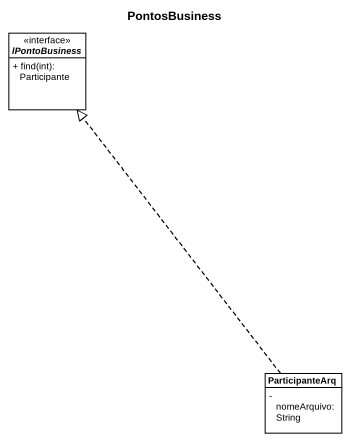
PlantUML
@startuml
title PontosBusiness
hide circle
hide empty members
skinparam classAttributeIconSize 0
interface lPontoBusiness <<interface>> {
  + find(int): Participante
}
class ParticipanteArq {
  - nomeArquivo: String
}
ParticipanteArq .up.|> lPontoBusiness
@enduml
